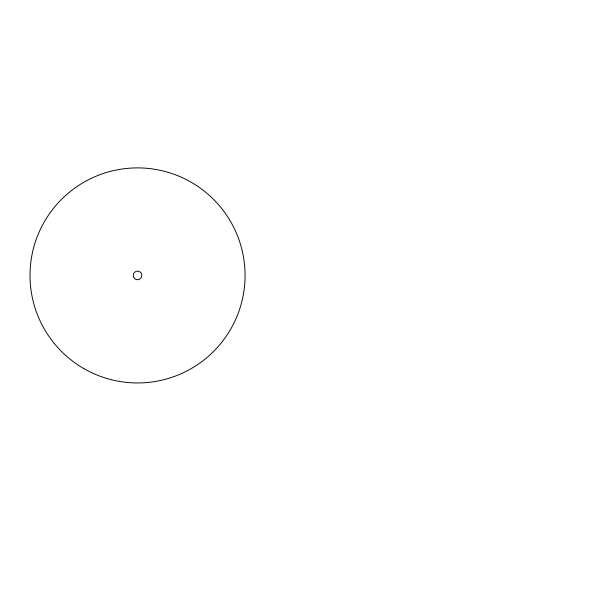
<?xml version="1.0" encoding="UTF-8"?>
<svg xmlns="http://www.w3.org/2000/svg" width="600" height="600" viewBox="0 0 600 600"><rect width="100%" height="100%" fill="white"/><g stroke="black" fill="none" stroke-linecap="round" stroke-linejoin="round"><path stroke-width="0.9" d="M83.767 368.55A107.535 107.535 0 0 0 245.07 275.43A107.535 107.535 0 0 0 83.767 182.303A107.535 107.535 0 0 0 83.767 368.55M134.49 278.475A4.312 4.312 0 0 0 141.697 276.54A4.312 4.312 0 0 0 136.417 271.267A4.312 4.312 0 0 0 134.49 278.475"/></g></svg>
